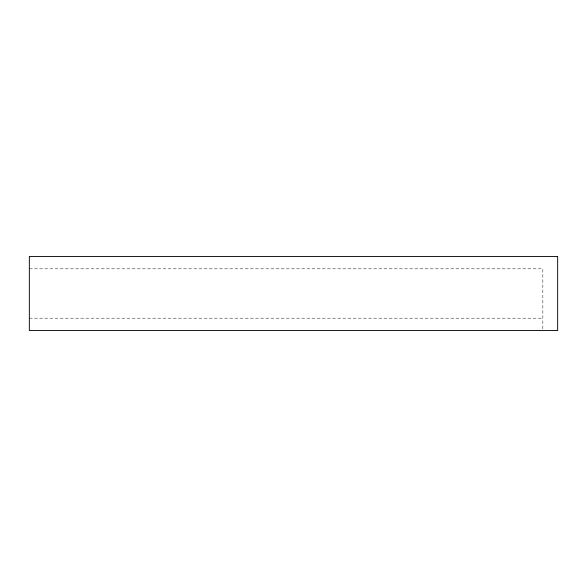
<?xml version="1.0" encoding="UTF-8"?>
<svg xmlns="http://www.w3.org/2000/svg" width="587" height="587" viewBox="0 0 587 587"><rect width="100%" height="100%" fill="white"/><g stroke="black" fill="none" stroke-linecap="round" stroke-linejoin="round"><path stroke-width="0.44" stroke-dasharray="2.94 2.2" d="M29.35 268.817L542.836 268.817L542.836 329.652M29.35 318.183L542.836 318.183"/><path stroke-width="0.88" d="M557.65 256.468L29.35 256.468L29.35 330.532L557.65 330.532L557.65 256.468"/></g></svg>
